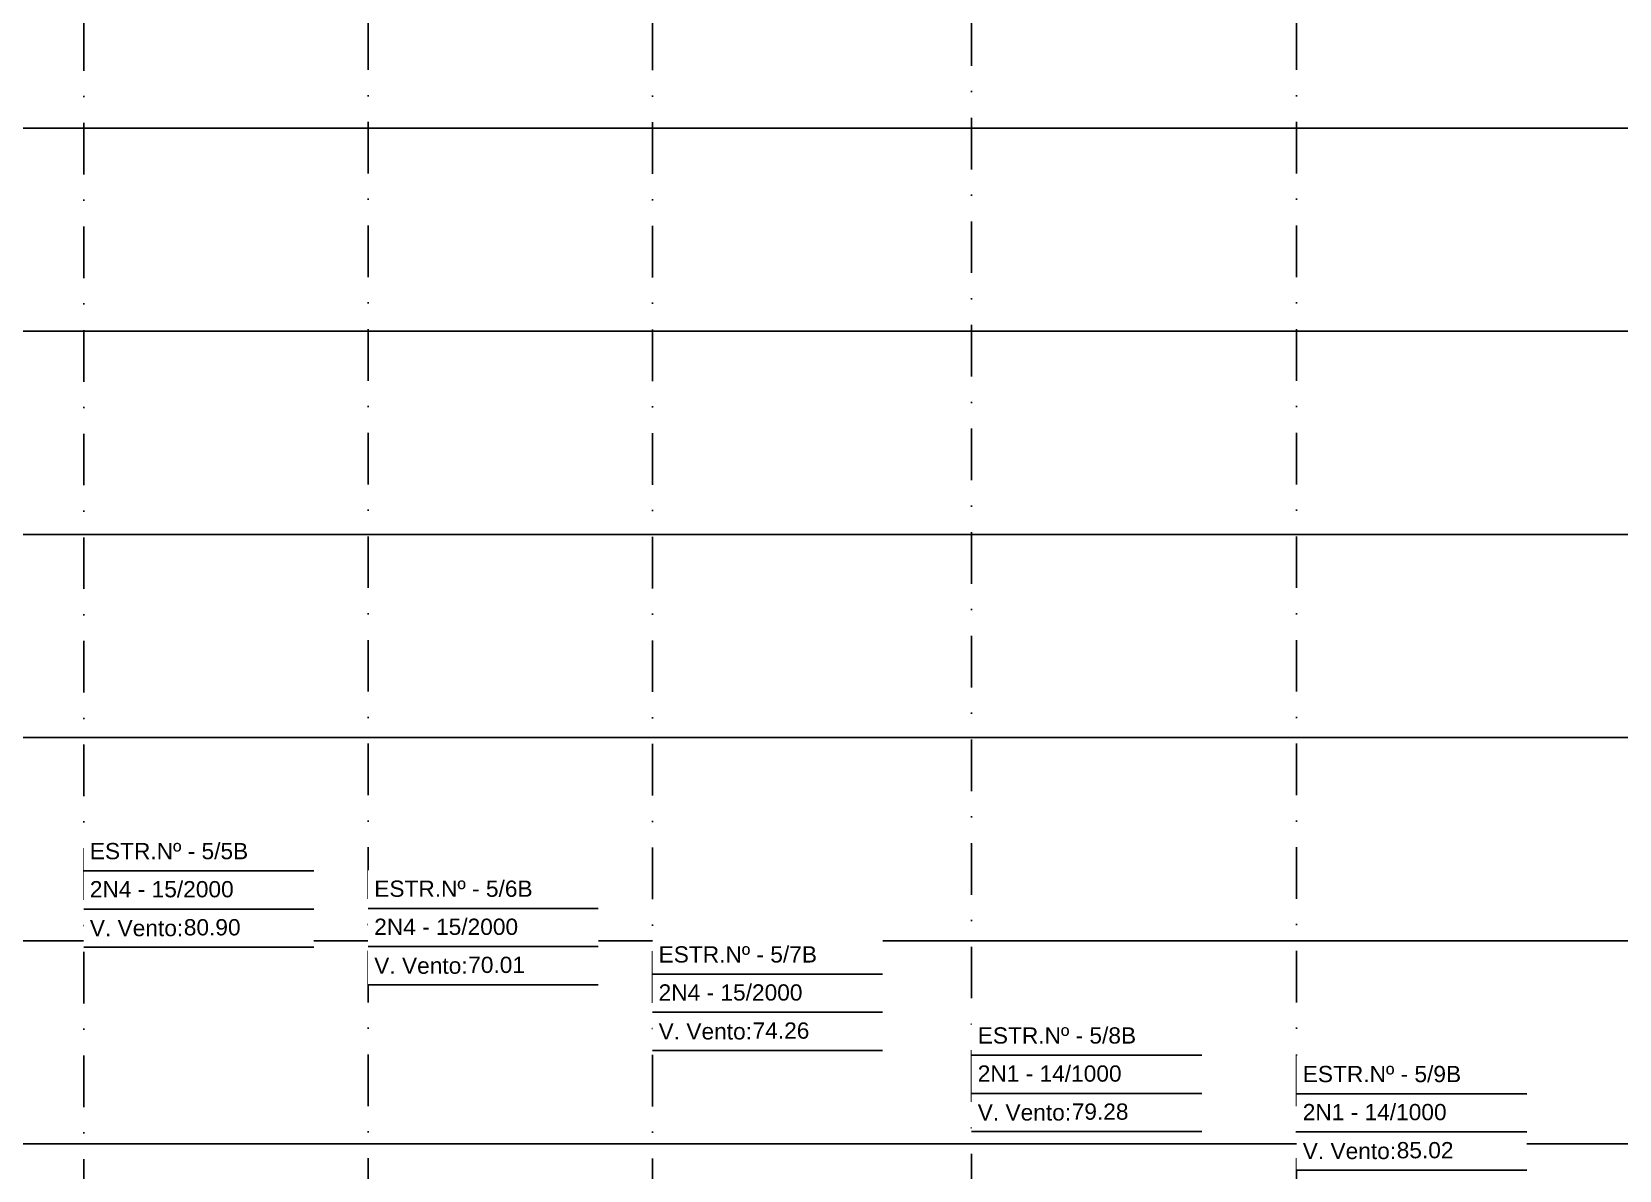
# Model space of a CAD drawing. Header units: metres. Extents: x -121 to 9872, y 3505 to 10721.
# Drawn here: x 5448.7 to 5839.5, y 6420.5 to 6700.7 of the extents above; entities that cross this region are included whole.
import ezdxf
from ezdxf.enums import TextEntityAlignment as Align

# ---------------------------------------------------------------- set-up
doc = ezdxf.new("R2010")
doc.units = ezdxf.units.M
doc.set_wipeout_variables(frame=1)
doc.linetypes.add('DASHDOT', pattern=[25.4, 12.7, -6.35, 0, -6.35])
for name, color, linetype in [('Cabeçalho', 7, 'Continuous'), ('GRID', 253, 'Continuous'), ('Ind_Bloco', 7, 'Continuous')]:
    doc.layers.add(name, color=color, linetype=linetype)
doc.styles.add('Arial', font='arial.ttf')
doc.styles.add('SIMM-PADRÃO_(TXT)', font='arial.ttf', dxfattribs={"height": 2})

# ---------------------------------------------------------------- blocks, each defined once
blk = doc.blocks.new('BlocoCabecalho')
blk.add_wipeout([(-11.66, -3.34), (44.97, -3.34), (44.97, -31.45), (-11.66, -31.45)])
for points in [[(-11.66, -12.71), (44.97, -12.71)], [(-11.66, -22.08), (44.97, -22.08)], [(-11.66, -31.45), (44.97, -31.45)]]:
    blk.add_lwpolyline(points)
at = {"style": 'SIMM-PADRÃO_(TXT)'}
for tag, p in [('ESTRUTURANUM', (-10.16, -11.03)), ('TIPO_ESFORÇO', (-10.16, -20.4)), ('VÃOVENTO', (12.97, -29.77))]:
    blk.add_attdef(tag, text='', height=4, dxfattribs=at).set_placement(p, align=Align.BOTTOM_LEFT)
at = {"layer": 'Ind_Bloco', "color": 7, "style": 'Arial'}
blk.add_text('V. Vento:', height=4, dxfattribs=at).set_placement((-10.16, -26.77), align=Align.MIDDLE_LEFT)

msp = doc.modelspace()

# ---------------------------------------------------------------- linework, layer by layer
at = {"layer": 'GRID', "linetype": 'DASHDOT'}
for p, q in [((5680.102, 7878), (5680.102, 5510.205)), ((5461.55, 7876.74), (5461.55, 5509.972)), ((5531.555, 7876.973), (5531.555, 5510.205)), ((5601.554, 7876.882), (5601.554, 5510.114)), ((5760.103, 7876.973), (5760.103, 5510.205))]:
    msp.add_line(p, q, dxfattribs=at)
at = {"layer": 'GRID'}
for points in [[(-30.298, 6676.973), (7827.812, 6676.973)], [(-30.298, 6626.973), (7827.812, 6626.973)], [(-30.298, 6576.973), (7827.812, 6576.973)], [(-30.298, 6526.973), (7827.812, 6526.973)], [(-30.298, 6476.973), (7827.812, 6476.973)], [(-30.298, 6426.973), (7827.812, 6426.973)]]:
    msp.add_lwpolyline(points, dxfattribs=at)

# ---------------------------------------------------------------- next in the draw order: block references
at = {"layer": 'Cabeçalho'}
for p, values in [((5473.206, 6506.852), {'ESTRUTURANUM': 'ESTR.Nº - 5/5B', 'TIPO_ESFORÇO': '2N4 - 15/2000', 'VÃOVENTO': '80.90'}), ((5543.211, 6497.604), {'ESTRUTURANUM': 'ESTR.Nº - 5/6B', 'TIPO_ESFORÇO': '2N4 - 15/2000', 'VÃOVENTO': '70.01'}), ((5613.21, 6481.434), {'ESTRUTURANUM': 'ESTR.Nº - 5/7B', 'TIPO_ESFORÇO': '2N4 - 15/2000', 'VÃOVENTO': '74.26'}), ((5691.758, 6461.486), {'ESTRUTURANUM': 'ESTR.Nº - 5/8B', 'TIPO_ESFORÇO': '2N1 - 14/1000', 'VÃOVENTO': '79.28'}), ((5771.759, 6451.994), {'ESTRUTURANUM': 'ESTR.Nº - 5/9B', 'TIPO_ESFORÇO': '2N1 - 14/1000', 'VÃOVENTO': '85.02'})]:
    msp.add_blockref('BlocoCabecalho', p, dxfattribs=at).add_auto_attribs(values)

doc.saveas('drawing.dxf')
